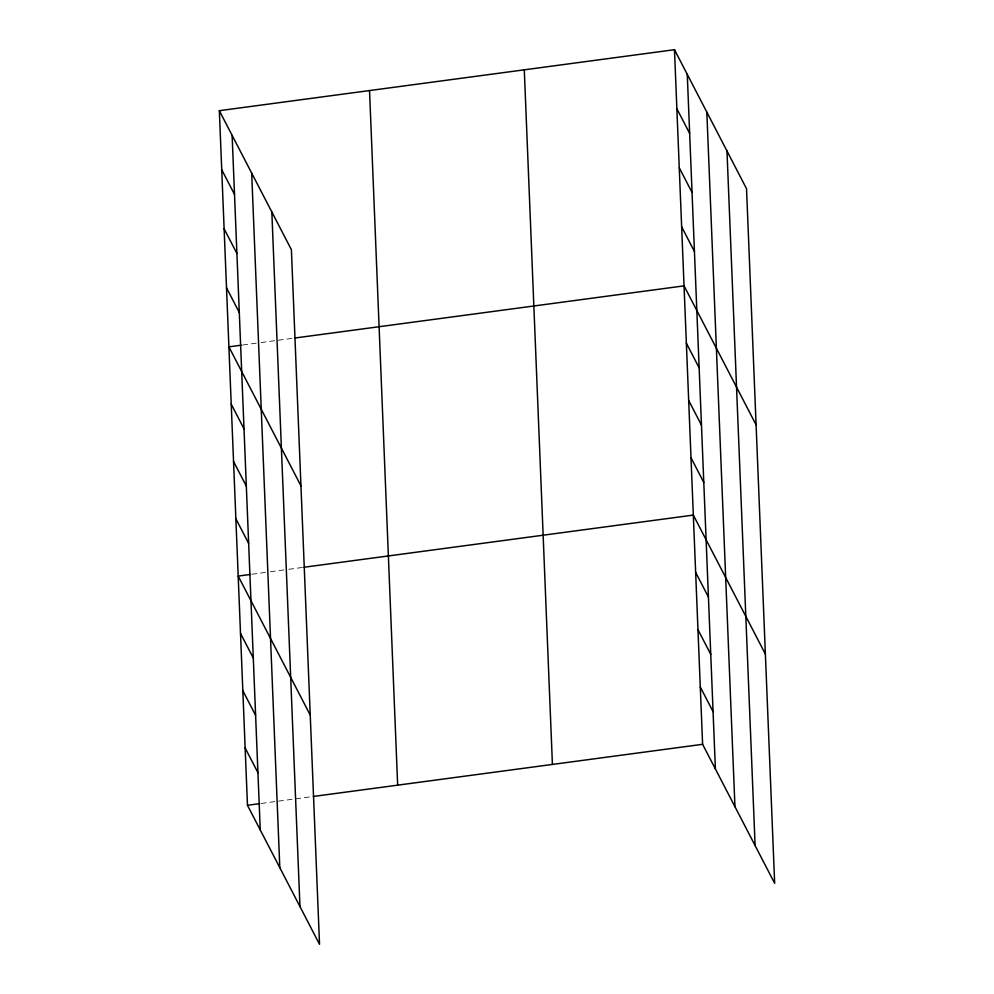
<?xml version="1.0" encoding="UTF-8"?>
<svg xmlns="http://www.w3.org/2000/svg" width="994" height="994" viewBox="0 0 994 994"><rect width="100%" height="100%" fill="white"/><g stroke="black" fill="none" stroke-linecap="round" stroke-linejoin="round"><path stroke-width="0.75" stroke-dasharray="4.97 3.73" d="M242.698 345.005L259.546 342.744M261.087 342.532L293.267 338.221M251.979 574.221L268.84 571.96M270.368 571.761L287.229 569.5M288.757 569.289L302.549 567.45M261.26 803.438L311.843 796.666"/><path stroke-width="1.49" d="M219.339 110.682L291.391 249.693L319.521 944.3L247.469 805.289L219.339 110.682L674.479 49.7L746.531 188.711L774.661 883.318L702.609 744.307L674.479 49.7M241.157 345.204L228.893 346.844L300.958 485.867M294.796 338.022L684.046 285.862L756.099 424.873M250.438 574.433L238.187 576.073L310.24 715.084M304.089 567.239L693.327 515.091L765.38 654.102M247.469 805.289L259.732 803.649M313.371 796.455L702.609 744.307M676.864 108.744L689.662 133.407M679.262 167.787L692.048 192.451M681.648 226.818L694.433 251.494M686.357 343.166L699.155 367.842M688.68 400.47L701.478 425.146M691.004 457.774L703.789 482.45M695.651 572.395L708.436 597.059M697.974 629.699L710.76 654.363M700.285 687.003L713.083 711.667M221.724 169.725L234.509 194.402M224.11 228.769L236.907 253.433M226.508 287.813L239.293 312.476M231.217 404.16L244.002 428.824M233.54 461.464L246.326 486.128M235.864 518.769L248.649 543.432M240.498 633.377L253.296 658.04M242.822 690.681L255.607 715.345M245.145 747.985L257.931 772.661M726.974 150.976L755.105 845.583M706.821 112.098L734.951 806.706M687.264 74.376L715.394 768.971M524.285 69.829L552.415 764.423M369.532 90.553L397.662 785.161M271.834 211.958L299.964 906.565M251.681 173.093L279.811 867.687M232.124 135.358L260.254 829.965"/></g></svg>
